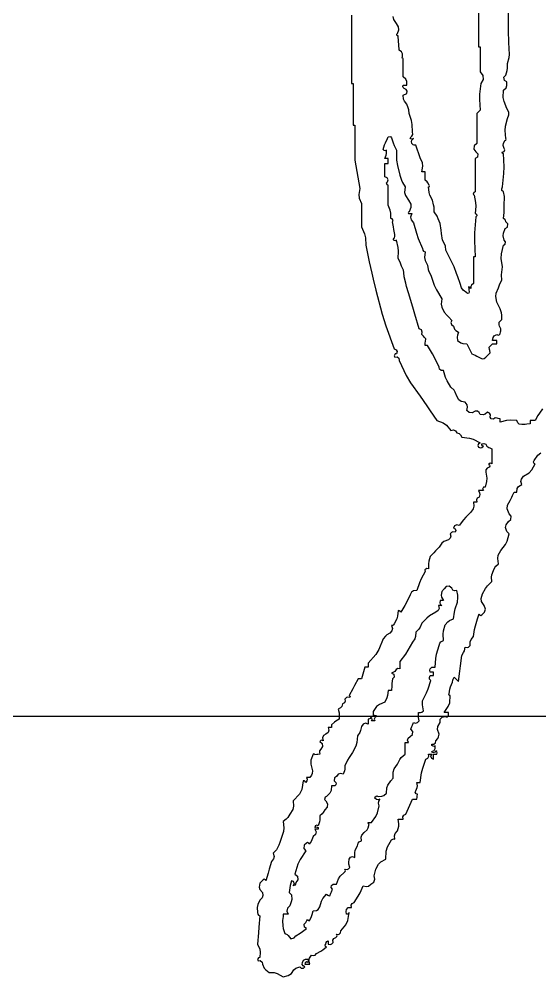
# Model space of a CAD drawing. Header units: millimetres. Extents: x 2359 to 61759, y 2141 to 44141.
# Drawn here: x 58696 to 59021, y 15846 to 16444 of the extents above; entities that cross this region are included whole.
import ezdxf

# ---------------------------------------------------------------- set-up
doc = ezdxf.new("R2010")
doc.units = ezdxf.units.MM
doc.header["$LTSCALE"] = 800
doc.layers.add('SX-TK-HF-20190012-S001-QM$0$电子签明', color=7, linetype='Continuous')

# ---------------------------------------------------------------- blocks, each defined once
blk = doc.blocks.new('AX-TK-HF-20190012-S001-TQ2$0$BZTQ')
at = {"color": 4}
blk.add_line((-50, 128.6755), (0, 128.6755), dxfattribs=at)
blk = doc.blocks.new('AX-TK-HF-20190012-S001-TQ2')
blk.add_blockref('AX-TK-HF-20190012-S001-TQ2$0$BZTQ', (0, 0))
blk = doc.blocks.new('SX-TK-HF-20190012-S001-QM$0$马传喜', base_point=(11.4818, 19.8022))
at = {"layer": 'SX-TK-HF-20190012-S001-QM$0$电子签明'}
for points in [[(27.2829, 21.9631), (27.2562, 21.9253), (27.2436, 21.9058), (27.2204, 21.8658), (27.2037, 21.8658), (27.1954, 21.8658), (27.1787, 21.8658), (27.1787, 21.8547), (27.1787, 21.8491), (27.1787, 21.838), (27.1511, 21.8336), (27.1371, 21.8322), (27.1092, 21.8311), (27.0881, 21.8361), (27.0763, 21.846), (27.0676, 21.8658), (27.0117, 21.8669), (26.9831, 21.8641), (26.9286, 21.8519), (26.9286, 21.863), (26.9286, 21.8686), (26.9286, 21.8797), (26.9121, 21.8832), (26.9037, 21.8846), (26.887, 21.8867), (26.8732, 21.8769), (26.8552, 21.8799), (26.8453, 21.8936), (26.8485, 21.912), (26.8411, 21.9268), (26.8245, 21.9353), (26.8053, 21.9172), (26.7881, 21.9115), (26.7619, 21.9144), (26.7543, 21.933), (26.7403, 21.9423), (26.7203, 21.9422), (26.696, 21.9285), (26.6719, 21.9309), (26.6508, 21.9492), (26.6573, 21.9767), (26.6535, 21.9957), (26.6369, 22.0186), (26.6035, 22.0244), (26.5843, 22.0378), (26.5674, 22.0672), (26.5558, 22.1015), (26.545, 22.1186), (26.5188, 22.1437), (26.488, 22.1962), (26.4752, 22.2246), (26.4563, 22.2826), (26.4386, 22.2805), (26.4234, 22.2927), (26.4216, 22.3104), (26.385, 22.3838), (26.3655, 22.42), (26.3243, 22.491), (26.316, 22.491), (26.3118, 22.491), (26.3035, 22.491), (26.305, 22.5133), (26.3064, 22.5245), (26.3104, 22.5465), (26.2966, 22.5604), (26.2896, 22.5674), (26.2757, 22.5813), (26.2806, 22.6019), (26.2731, 22.6192), (26.2549, 22.6299), (26.2195, 22.7496), (26.2014, 22.8093), (26.1646, 22.9286), (26.1505, 22.9813), (26.1435, 23.0077), (26.1298, 23.0605), (26.1276, 23.0975), (26.1232, 23.1166), (26.109, 23.1508), (26.1006, 23.1769), (26.0949, 23.1896), (26.0812, 23.2133), (26.0831, 23.2747), (26.0802, 23.3061), (26.0673, 23.3662), (26.0567, 23.3618), (26.0468, 23.3643), (26.0396, 23.3731), (26.0496, 23.3875), (26.0529, 23.3972), (26.0534, 23.4148), (26.0451, 23.4565), (26.0409, 23.4773), (26.0326, 23.519), (26.038, 23.5302), (26.0309, 23.5444), (26.0187, 23.5468), (26.0185, 23.592), (26.014, 23.6157), (25.9979, 23.6579), (25.9979, 23.7246), (25.9979, 23.7579), (25.9979, 23.8246), (25.9871, 23.8286), (25.9833, 23.8438), (25.9909, 23.8524), (25.9962, 23.8702), (25.9876, 23.8876), (25.9701, 23.8941), (25.9701, 23.9385), (25.9701, 23.9607), (25.9701, 24.0052), (25.9812, 24.0052), (25.9868, 24.0052), (25.9979, 24.0052), (25.9979, 24.0219), (25.9979, 24.0302), (25.9979, 24.0469), (25.9868, 24.0469), (25.9812, 24.0469), (25.9701, 24.0469), (25.9789, 24.0738), (25.9817, 24.0881), (25.984, 24.1163), (25.9734, 24.112), (25.9635, 24.1144), (25.9562, 24.1233), (25.9668, 24.1605), (25.9739, 24.1788), (25.9909, 24.2136), (25.9964, 24.2266), (26.0156, 24.2305), (26.0257, 24.2205), (26.0378, 24.1773), (26.0463, 24.156), (26.0673, 24.1163), (26.0673, 24.0322), (26.073, 23.9891), (26.0951, 23.9079), (26.1088, 23.8679), (26.1172, 23.8482), (26.1368, 23.8107), (26.1335, 23.765), (26.1401, 23.7383), (26.1646, 23.6996), (26.1845, 23.666), (26.1865, 23.6383), (26.1715, 23.6023), (26.1661, 23.5993), (26.1637, 23.5946), (26.1646, 23.5884), (26.1757, 23.5884), (26.1812, 23.5884), (26.1924, 23.5884), (26.1839, 23.5585), (26.1878, 23.537), (26.2063, 23.512), (26.2318, 23.4243), (26.2471, 23.3809), (26.2827, 23.2967), (26.2852, 23.283), (26.2911, 23.2752), (26.3035, 23.2689), (26.2996, 23.2238), (26.3044, 23.1984), (26.3243, 23.1578), (26.3303, 23.1231), (26.3361, 23.1057), (26.3521, 23.0744), (26.38, 22.9933), (26.3985, 22.9536), (26.4424, 22.8799), (26.4391, 22.8348), (26.4439, 22.8097), (26.4633, 22.7688), (26.4882, 22.7409), (26.5007, 22.727), (26.5258, 22.6993), (26.5191, 22.6802), (26.5239, 22.6634), (26.5397, 22.6507), (26.5498, 22.6272), (26.5596, 22.6157), (26.5813, 22.6021), (26.5732, 22.5754), (26.5717, 22.5604), (26.5744, 22.5326), (26.6006, 22.5133), (26.6183, 22.5069), (26.6508, 22.5048), (26.6675, 22.4715), (26.6758, 22.4548), (26.6925, 22.4215), (26.7209, 22.4089), (26.7348, 22.4019), (26.7619, 22.3868), (26.7796, 22.3782), (26.796, 22.3805), (26.8106, 22.3937), (26.8245, 22.4076), (26.8314, 22.4146), (26.8453, 22.4284), (26.8426, 22.4479), (26.8412, 22.4576), (26.8383, 22.4771), (26.8495, 22.4882), (26.855, 22.4937), (26.8661, 22.5048), (26.88, 22.5048), (26.887, 22.5048), (26.9009, 22.5048), (26.9009, 22.516), (26.9009, 22.5215), (26.9009, 22.5326), (26.887, 22.5326), (26.88, 22.5326), (26.8661, 22.5326), (26.8699, 22.5562), (26.8798, 22.57), (26.9009, 22.5813), (26.9116, 22.5773), (26.921, 22.5797), (26.9286, 22.5882), (26.9322, 22.6047), (26.9336, 22.6131), (26.9356, 22.6299), (26.9243, 22.6498), (26.9211, 22.6625), (26.9217, 22.6854), (26.93, 22.6938), (26.9342, 22.6979), (26.9425, 22.7063), (26.9435, 22.7428), (26.9405, 22.762), (26.9286, 22.7966), (26.9175, 22.8188), (26.912, 22.8299), (26.9009, 22.8521), (26.8919, 22.8988), (26.8952, 22.9269), (26.9147, 22.9702), (26.9232, 22.9963), (26.9289, 23.009), (26.9425, 23.0327), (26.9407, 23.0772), (26.9421, 23.1), (26.9495, 23.1439), (26.9381, 23.2153), (26.9396, 23.2542), (26.9564, 23.3245), (26.9713, 23.3325), (26.9749, 23.3538), (26.9634, 23.3662), (26.9557, 23.4044), (26.9573, 23.4266), (26.9703, 23.4634), (26.9897, 23.4746), (26.9933, 23.5034), (26.9773, 23.519), (26.9747, 23.5326), (26.9688, 23.5405), (26.9564, 23.5468), (26.9623, 23.5965), (26.9637, 23.6217), (26.9634, 23.6718), (26.9659, 23.7107), (26.9645, 23.7309), (26.9564, 23.769), (26.9445, 23.781), (26.9421, 23.7955), (26.9495, 23.8107), (26.9606, 23.9213), (26.962, 23.9775), (26.9564, 24.0885), (26.9503, 24.0892), (26.9463, 24.0971), (26.9495, 24.1024), (26.9616, 24.105), (26.9686, 24.119), (26.9634, 24.1302), (26.9542, 24.1566), (26.9561, 24.1756), (26.9703, 24.1997), (26.9765, 24.2004), (26.9804, 24.2082), (26.9773, 24.2136), (26.9718, 24.2803), (26.9748, 24.3154), (26.9912, 24.3803), (27.0025, 24.4117), (27.0007, 24.4345), (26.9842, 24.4636), (26.9615, 24.5215), (26.9555, 24.5543), (26.9564, 24.6164), (26.9783, 24.6369), (26.9859, 24.656), (26.9842, 24.6859), (26.9648, 24.6971), (26.9612, 24.7259), (26.9773, 24.7415), (26.9864, 24.7797), (26.9892, 24.7995), (26.9912, 24.8387), (27.0042, 24.8873), (27.0071, 24.9135), (27.005, 24.9637), (27.0028, 25.0138), (27.0014, 25.0388), (26.9981, 25.0888), (26.9981, 25.161), (26.9981, 25.1971), (26.9981, 25.2694)], [(26.748, 25.3249), (26.748, 25.186), (26.748, 25.1166), (26.748, 24.9776), (26.7536, 24.9776), (26.7564, 24.9776), (26.7619, 24.9776), (26.7619, 24.8943), (26.7619, 24.8526), (26.7619, 24.7693), (26.7861, 24.7386), (26.7884, 24.7058), (26.7689, 24.672), (26.758, 24.5837), (26.7566, 24.5385), (26.7619, 24.4497), (26.7508, 24.4386), (26.7453, 24.4331), (26.7342, 24.422), (26.7342, 24.3219), (26.7342, 24.2719), (26.7342, 24.1719), (26.7129, 24.1538), (26.7099, 24.1244), (26.7272, 24.1024), (26.7433, 24.0868), (26.7397, 24.058), (26.7203, 24.0469), (26.7203, 23.9357), (26.7203, 23.8802), (26.7203, 23.769), (26.7095, 23.7651), (26.7057, 23.7498), (26.7133, 23.7412), (26.7243, 23.6811), (26.7258, 23.6494), (26.7203, 23.5884), (26.731, 23.5845), (26.7348, 23.5692), (26.7272, 23.5606), (26.7163, 23.4277), (26.7149, 23.3605), (26.7203, 23.2272), (26.7147, 23.2272), (26.7119, 23.2272), (26.7064, 23.2272), (26.7064, 23.1383), (26.7064, 23.0939), (26.7064, 23.005), (26.6918, 22.9933), (26.6861, 22.9819), (26.6855, 22.9633), (26.6805, 22.9719), (26.6746, 22.9758), (26.6647, 22.9772), (26.6682, 22.9607), (26.6696, 22.9523), (26.6716, 22.9355), (26.6695, 22.927), (26.6576, 22.923), (26.6508, 22.9286), (26.6202, 22.9507), (26.6069, 22.969), (26.5952, 23.005), (26.576, 23.0606), (26.5663, 23.0884), (26.5466, 23.1439), (26.5188, 23.1995), (26.5049, 23.2272), (26.4771, 23.2828), (26.4728, 23.3177), (26.4668, 23.3356), (26.4494, 23.3662), (26.4416, 23.4218), (26.4374, 23.4496), (26.4285, 23.5051), (26.4139, 23.546), (26.4039, 23.566), (26.3799, 23.6023), (26.3784, 23.6416), (26.3755, 23.6614), (26.366, 23.6996), (26.3449, 23.7411), (26.3376, 23.7646), (26.3313, 23.8107), (26.3375, 23.8114), (26.3414, 23.8192), (26.3382, 23.8246), (26.3281, 23.8438), (26.3205, 23.8528), (26.3035, 23.8663), (26.3035, 23.8941), (26.3035, 23.9079), (26.3035, 23.9357), (26.2924, 23.9357), (26.2868, 23.9357), (26.2757, 23.9357), (26.2845, 23.9825), (26.2812, 24.0104), (26.2618, 24.0538), (26.2479, 24.0955), (26.241, 24.1163), (26.2271, 24.158), (26.2122, 24.159), (26.2038, 24.1623), (26.1924, 24.1719), (26.1904, 24.1894), (26.1942, 24.2008), (26.2063, 24.2136), (26.1957, 24.2092), (26.1858, 24.2117), (26.1785, 24.2205), (26.1947, 24.234), (26.2007, 24.248), (26.1993, 24.2691), (26.1956, 24.3312), (26.1899, 24.3626), (26.1715, 24.422), (26.1688, 24.4535), (26.1644, 24.4698), (26.1507, 24.4984), (26.1314, 24.5245), (26.1249, 24.5423), (26.1229, 24.5748), (26.134, 24.5803), (26.1396, 24.5831), (26.1507, 24.5887), (26.1539, 24.607), (26.1465, 24.6219), (26.1298, 24.6303), (26.121, 24.6376), (26.1185, 24.6475), (26.1229, 24.6581), (26.134, 24.6581), (26.1396, 24.6581), (26.1507, 24.6581), (26.1524, 24.688), (26.1447, 24.7071), (26.1229, 24.7276), (26.1229, 24.7887), (26.1229, 24.8193), (26.1229, 24.8804), (26.1167, 24.8811), (26.1128, 24.8889), (26.116, 24.8943), (26.1163, 24.9191), (26.1082, 24.9352), (26.0882, 24.9498), (26.0853, 24.9971), (26.0839, 25.0207), (26.0812, 25.0679), (26.0727, 25.0701), (26.0688, 25.0819), (26.0743, 25.0888), (26.0857, 25.1202), (26.0838, 25.143), (26.0673, 25.1721), (26.0448, 25.2057), (26.0381, 25.2289)], [(25.6922, 25.2416), (25.6922, 25.0138), (25.6922, 24.8998), (25.6922, 24.672), (25.6978, 24.672), (25.7006, 24.672), (25.7061, 24.672), (25.7061, 24.5331), (25.7061, 24.4636), (25.7061, 24.3247), (25.7117, 24.3247), (25.7145, 24.3247), (25.72, 24.3247), (25.72, 24.208), (25.72, 24.1497), (25.72, 24.033), (25.7364, 23.9385), (25.7447, 23.8912), (25.7617, 23.7968), (25.7518, 23.7475), (25.7551, 23.7177), (25.7756, 23.6718), (25.7756, 23.594), (25.7756, 23.5551), (25.7756, 23.4773), (25.8009, 23.42), (25.8084, 23.3871), (25.8103, 23.3245), (25.8214, 23.2689), (25.827, 23.2411), (25.8381, 23.1856), (25.8596, 23.0909), (25.8708, 23.0437), (25.8937, 22.9494), (25.9456, 22.7522), (25.9763, 22.6546), (26.0465, 22.4632), (26.0631, 22.4547), (26.0705, 22.4399), (26.0673, 22.4215), (26.055, 22.4202), (26.0471, 22.4044), (26.0534, 22.3937), (26.0711, 22.3958), (26.0863, 22.3836), (26.0882, 22.3659), (26.1468, 22.2408), (26.1821, 22.1801), (26.2618, 22.0672), (26.3181, 21.9872), (26.3459, 21.9469), (26.4007, 21.8658), (26.4548, 21.8454), (26.4814, 21.8266), (26.5188, 21.7825), (26.5394, 21.7873), (26.5567, 21.7799), (26.5674, 21.7616), (26.5885, 21.7565), (26.6003, 21.7467), (26.6091, 21.7269), (26.6728, 21.7195), (26.7057, 21.7091), (26.7619, 21.6783), (26.7484, 21.6719), (26.7426, 21.6575), (26.748, 21.6435), (26.7642, 21.6386), (26.776, 21.6406), (26.7897, 21.6505), (26.7811, 21.6555), (26.7772, 21.6614), (26.7758, 21.6713), (26.7942, 21.6745), (26.809, 21.6671), (26.8175, 21.6505), (26.8337, 21.6412), (26.842, 21.637), (26.8592, 21.6296), (26.8592, 21.5796), (26.8592, 21.5546), (26.8592, 21.5046), (26.8486, 21.509), (26.8387, 21.5065), (26.8314, 21.4977), (26.8399, 21.4955), (26.8439, 21.4837), (26.8383, 21.4768), (26.8198, 21.4692), (26.8105, 21.4552), (26.8106, 21.4352), (26.8176, 21.3856), (26.8161, 21.3586), (26.8036, 21.3101), (26.7913, 21.3088), (26.7834, 21.293), (26.7897, 21.2823), (26.7731, 21.2823), (26.7647, 21.2823), (26.748, 21.2823), (26.7577, 21.2622), (26.7594, 21.2487), (26.755, 21.2268), (26.7384, 21.2183), (26.731, 21.2035), (26.7342, 21.1851), (26.723, 21.1851), (26.7175, 21.1851), (26.7064, 21.1851), (26.7092, 21.1509), (26.7041, 21.1307), (26.6855, 21.1018), (26.6441, 21.0596), (26.6246, 21.0372), (26.5883, 20.9906), (26.5677, 20.9955), (26.5504, 20.988), (26.5397, 20.9698), (26.5532, 20.9635), (26.559, 20.949), (26.5536, 20.935), (26.5361, 20.937), (26.5247, 20.9332), (26.5119, 20.9212), (26.5186, 20.9021), (26.5138, 20.8852), (26.498, 20.8725), (26.4612, 20.8581), (26.443, 20.8432), (26.4216, 20.81), (26.391, 20.7795), (26.3757, 20.7642), (26.3452, 20.7336), (26.3341, 20.693), (26.3312, 20.6715), (26.3313, 20.6294), (26.3181, 20.6337), (26.303, 20.6225), (26.3035, 20.6086), (26.2718, 20.5465), (26.2578, 20.5143), (26.234, 20.4488), (26.2079, 20.4465), (26.192, 20.4365), (26.1785, 20.4141), (26.1515, 20.354), (26.1361, 20.3246), (26.1021, 20.2682), (26.097, 20.2769), (26.0912, 20.2808), (26.0812, 20.2821), (26.0749, 20.236), (26.0676, 20.2125), (26.0465, 20.171), (26.0414, 20.1623), (26.0356, 20.1584), (26.0257, 20.1571), (26.0319, 20.1322), (26.0279, 20.1144), (26.0118, 20.0946), (25.9856, 20.081), (25.9732, 20.0701), (25.9562, 20.046), (25.919, 19.9587), (25.8928, 19.9166), (25.8312, 19.8445), (25.8312, 19.8306), (25.8312, 19.8237), (25.8312, 19.8098), (25.8201, 19.8098), (25.8145, 19.8098), (25.8034, 19.8098), (25.7923, 19.7709), (25.7867, 19.7514), (25.7756, 19.7125), (25.7645, 19.7125), (25.7589, 19.7125), (25.7478, 19.7125), (25.7169, 19.6572), (25.7016, 19.6294), (25.6714, 19.5736), (25.6768, 19.5706), (25.6792, 19.5659), (25.6784, 19.5597), (25.6609, 19.5617), (25.6495, 19.5579), (25.6367, 19.5458), (25.6399, 19.5275), (25.6324, 19.5126), (25.6158, 19.5042), (25.6107, 19.4831), (25.6009, 19.4713), (25.5811, 19.4625), (25.5874, 19.4296), (25.5888, 19.4126), (25.5881, 19.3791), (25.5614, 19.3621), (25.5487, 19.3522), (25.5255, 19.3305), (25.5255, 19.3222), (25.5255, 19.318), (25.5255, 19.3097), (25.5144, 19.3097), (25.5089, 19.3097), (25.4978, 19.3097), (25.5036, 19.2867), (25.4964, 19.2676), (25.4769, 19.2541), (25.4574, 19.2406), (25.4503, 19.2216), (25.4561, 19.1985), (25.4455, 19.2029), (25.4356, 19.2004), (25.4283, 19.1916), (25.4477, 19.1756), (25.4507, 19.149), (25.4352, 19.1291), (25.4253, 19.1154), (25.4234, 19.1036), (25.4283, 19.0874), (25.4118, 19.0839), (25.4034, 19.0825), (25.3866, 19.0805), (25.3836, 19.0859), (25.3789, 19.0882), (25.3727, 19.0874), (25.3534, 19.0352), (25.3518, 19.0023), (25.3658, 18.9485), (25.3644, 18.9248), (25.3595, 18.9117), (25.3449, 18.8929), (25.3338, 18.8929), (25.3283, 18.8929), (25.3172, 18.8929), (25.3221, 18.8768), (25.3201, 18.8649), (25.3102, 18.8512), (25.3052, 18.8599), (25.2993, 18.8638), (25.2894, 18.8651), (25.2775, 18.7915), (25.2578, 18.7521), (25.206, 18.6984), (25.2094, 18.6527), (25.2027, 18.626), (25.1782, 18.5873), (25.16, 18.5593), (25.1484, 18.5462), (25.1227, 18.5248), (25.1267, 18.4718), (25.1237, 18.4437), (25.1088, 18.3928), (25.0947, 18.3502), (25.0863, 18.3292), (25.0671, 18.2886), (25.056, 18.2775), (25.0504, 18.2719), (25.0393, 18.2608), (25.0469, 18.2335), (25.0429, 18.2137), (25.0254, 18.1914), (25.0056, 18.1276), (24.9959, 18.0956), (24.9768, 18.0316), (24.9746, 18.0401), (24.9628, 18.0441), (24.956, 18.0386), (24.9449, 18.0274), (24.9393, 18.0219), (24.9282, 18.0108), (24.923, 17.9795), (24.9287, 17.9587), (24.949, 17.9344), (24.952, 17.9082), (24.9463, 17.891), (24.9282, 17.8718), (24.9107, 17.8331), (24.9061, 17.8101), (24.9073, 17.7677), (24.9099, 17.754), (24.9158, 17.7461), (24.9282, 17.7399), (24.9196, 17.6454), (24.9154, 17.5982), (24.9073, 17.5037), (24.9273, 17.4631), (24.932, 17.4376), (24.9282, 17.3926), (24.9158, 17.3912), (24.9079, 17.3755), (24.9143, 17.3648), (24.932, 17.3669), (24.9472, 17.3547), (24.949, 17.337), (24.9646, 17.305), (24.9768, 17.2897), (25.0046, 17.2675), (25.0477, 17.2668), (25.071, 17.2606), (25.123, 17.2319), (25.1632, 17.242), (25.1921, 17.2606), (25.2118, 17.2902), (25.2284, 17.3035), (25.2616, 17.3162), (25.2733, 17.3043), (25.2915, 17.3043), (25.3033, 17.3162), (25.2883, 17.3224), (25.2809, 17.3348), (25.2824, 17.3509), (25.2925, 17.3709), (25.3087, 17.3801), (25.3311, 17.3787), (25.3311, 17.3676), (25.3311, 17.362), (25.3311, 17.3509), (25.3204, 17.3572), (25.3046, 17.3494), (25.3033, 17.337), (25.3199, 17.337), (25.3283, 17.337), (25.3449, 17.337), (25.3365, 17.3669), (25.3404, 17.3884), (25.3588, 17.4134), (25.3757, 17.4086), (25.3899, 17.4133), (25.4005, 17.4273), (25.4366, 17.4448), (25.4539, 17.4563), (25.4839, 17.4829), (25.4754, 17.485), (25.4714, 17.4969), (25.4769, 17.5037), (25.4795, 17.5174), (25.4854, 17.5252), (25.4978, 17.5315), (25.4978, 17.5204), (25.4978, 17.5148), (25.4978, 17.5037), (25.5152, 17.5017), (25.5267, 17.5055), (25.5394, 17.5176), (25.5362, 17.536), (25.5437, 17.5508), (25.5603, 17.5593), (25.5691, 17.5666), (25.5716, 17.5765), (25.5672, 17.5871), (25.5849, 17.585), (25.6001, 17.5972), (25.602, 17.6148), (25.6449, 17.6664), (25.6608, 17.7014), (25.6714, 17.7677), (25.6664, 17.759), (25.6605, 17.7551), (25.6506, 17.7538), (25.6462, 17.7762), (25.65, 17.7916), (25.6645, 17.8093), (25.6756, 17.8093), (25.6811, 17.8093), (25.6922, 17.8093), (25.6891, 17.8277), (25.6965, 17.8425), (25.7131, 17.851), (25.7469, 17.9047), (25.7623, 17.9326), (25.7895, 17.9899), (25.8143, 17.9837), (25.8321, 17.9876), (25.852, 18.0038), (25.8769, 18.0204), (25.8864, 18.0441), (25.8798, 18.0733), (25.8853, 18.0955), (25.8881, 18.1066), (25.8937, 18.1289), (25.9156, 18.1706), (25.9353, 18.1903), (25.977, 18.2122), (25.9799, 18.2789), (25.9908, 18.315), (26.0257, 18.372), (26.0343, 18.3795), (26.0423, 18.3815), (26.0534, 18.3789), (26.0495, 18.4076), (26.0552, 18.4266), (26.0743, 18.4484), (26.0851, 18.4858), (26.0867, 18.507), (26.0812, 18.5456), (26.0979, 18.5456), (26.1062, 18.5456), (26.1229, 18.5456), (26.1197, 18.564), (26.1271, 18.5788), (26.1437, 18.5873), (26.1659, 18.6373), (26.177, 18.6623), (26.1993, 18.7123), (26.2132, 18.7123), (26.2201, 18.7123), (26.234, 18.7123), (26.2376, 18.7288), (26.239, 18.7372), (26.241, 18.754), (26.2288, 18.7565), (26.2218, 18.7705), (26.2271, 18.7818), (26.2379, 18.8075), (26.2396, 18.8239), (26.234, 18.8512), (26.2452, 18.8512), (26.2507, 18.8512), (26.2618, 18.8512), (26.2755, 18.9303), (26.2853, 18.9696), (26.3104, 19.0457), (26.327, 19.0542), (26.3345, 19.069), (26.3313, 19.0874), (26.3424, 19.0874), (26.348, 19.0874), (26.3591, 19.0874), (26.3495, 19.0727), (26.3564, 19.0517), (26.373, 19.0457), (26.373, 19.0624), (26.373, 19.0707), (26.373, 19.0874), (26.3841, 19.0874), (26.3896, 19.0874), (26.4007, 19.0874), (26.4051, 19.098), (26.4026, 19.1079), (26.3938, 19.1152), (26.3885, 19.1021), (26.369, 19.0982), (26.3591, 19.1082), (26.3791, 19.1183), (26.3883, 19.1345), (26.3869, 19.1569), (26.3762, 19.1505), (26.3604, 19.1584), (26.3591, 19.1708), (26.3767, 19.1687), (26.392, 19.1808), (26.3938, 19.1985), (26.4101, 19.2173), (26.4164, 19.2298), (26.4216, 19.2541), (26.4077, 19.2906), (26.4097, 19.3172), (26.4285, 19.3514), (26.431, 19.3769), (26.4454, 19.3937), (26.4702, 19.4), (26.481, 19.396), (26.4903, 19.3984), (26.498, 19.4069), (26.498, 19.418), (26.498, 19.4236), (26.498, 19.4347), (26.4841, 19.4347), (26.4771, 19.4347), (26.4633, 19.4347), (26.4975, 19.4826), (26.5088, 19.5148), (26.5119, 19.5736), (26.5057, 19.5743), (26.5018, 19.5822), (26.5049, 19.5875), (26.5094, 19.6277), (26.5153, 19.6482), (26.5327, 19.6848), (26.5357, 19.7021), (26.5386, 19.7108), (26.5466, 19.7264), (26.5605, 19.7125), (26.5674, 19.7056), (26.5813, 19.6917), (26.5921, 19.7779), (26.5977, 19.821), (26.6091, 19.907), (26.6251, 19.9323), (26.631, 19.9472), (26.6369, 19.9765), (26.6544, 19.9745), (26.6658, 19.9783), (26.6786, 19.9904), (26.6806, 20.0228), (26.6871, 20.0406), (26.7064, 20.0668), (26.7168, 20.1259), (26.7238, 20.1552), (26.7411, 20.2127), (26.7467, 20.2293), (26.7494, 20.2377), (26.755, 20.2543), (26.7572, 20.2458), (26.769, 20.2419), (26.7758, 20.2474), (26.7999, 20.268), (26.8069, 20.2938), (26.7967, 20.3238), (26.7751, 20.3566), (26.7713, 20.3835), (26.7828, 20.421), (26.8067, 20.4669), (26.8226, 20.4887), (26.8592, 20.5252), (26.8583, 20.5618), (26.8612, 20.581), (26.8731, 20.6155), (26.8848, 20.6407), (26.8938, 20.6528), (26.9147, 20.6711), (26.909, 20.716), (26.914, 20.7425), (26.9356, 20.7822), (26.9729, 20.8319), (26.9877, 20.8615), (27.005, 20.9212), (26.9967, 20.9295), (26.9925, 20.9337), (26.9842, 20.942), (26.9749, 20.9745), (26.9787, 20.9976), (26.9981, 21.0253), (27.0175, 21.0414), (27.0205, 21.068), (27.005, 21.0879), (26.9883, 21.1291), (26.9902, 21.1602), (27.012, 21.199), (27.0259, 21.2268), (27.0328, 21.2407), (27.0467, 21.2685), (27.0551, 21.2685), (27.0592, 21.2685), (27.0676, 21.2685), (27.0716, 21.2982), (27.0833, 21.3158), (27.1092, 21.331), (27.1021, 21.3584), (27.106, 21.3779), (27.1231, 21.4004), (27.1717, 21.4303), (27.1939, 21.4541), (27.2204, 21.5046), (27.2108, 21.5109), (27.2079, 21.5224), (27.2134, 21.5324), (27.2439, 21.5762), (27.2682, 21.5956)]]:
    blk.add_lwpolyline(points, dxfattribs=at)
blk.add_lwpolyline([(25.1861, 17.5494), (25.2142, 17.5574), (25.2269, 17.5732), (25.2641, 17.5965), (25.2822, 17.609), (25.3172, 17.6357), (25.2999, 17.6451), (25.2963, 17.6704), (25.3102, 17.6843), (25.3158, 17.6954), (25.3186, 17.701), (25.3241, 17.7121), (25.3263, 17.7036), (25.3381, 17.6996), (25.3449, 17.7051), (25.3587, 17.7346), (25.3644, 17.7501), (25.3727, 17.7816), (25.3988, 17.7839), (25.4147, 17.7938), (25.4283, 17.8163), (25.4407, 17.8619), (25.4529, 17.8848), (25.4839, 17.9205), (25.494, 17.9133), (25.4998, 17.9104), (25.5117, 17.9066), (25.52, 17.9288), (25.5242, 17.9399), (25.5325, 17.9621), (25.5227, 17.976), (25.5257, 17.9939), (25.5394, 18.0038), (25.5505, 18.0038), (25.5561, 18.0038), (25.5672, 18.0038), (25.5822, 18.0476), (25.5962, 18.0693), (25.6297, 18.1011), (25.6386, 18.1084), (25.641, 18.1183), (25.6367, 18.1289), (25.6541, 18.1269), (25.6656, 18.1307), (25.6784, 18.1427), (25.6702, 18.1695), (25.6687, 18.1844), (25.6714, 18.2122), (25.6841, 18.228), (25.7009, 18.2328), (25.72, 18.2261), (25.7182, 18.2658), (25.7229, 18.2879), (25.7409, 18.3233), (25.746, 18.3444), (25.7558, 18.3562), (25.7756, 18.365), (25.7716, 18.3938), (25.7773, 18.4127), (25.7964, 18.4345), (25.8209, 18.4558), (25.8308, 18.4724), (25.8381, 18.5039), (25.8327, 18.507), (25.8303, 18.5117), (25.8312, 18.5178), (25.8423, 18.5178), (25.8478, 18.5178), (25.859, 18.5178), (25.8943, 18.5675), (25.9078, 18.5974), (25.9215, 18.6567), (25.917, 18.6787), (25.9187, 18.6921), (25.9284, 18.7123), (25.913, 18.7054), (25.8991, 18.7077), (25.8867, 18.7193), (25.8893, 18.7314), (25.9033, 18.7384), (25.9145, 18.7332), (25.9443, 18.7365), (25.9602, 18.7428), (25.984, 18.7609), (25.9848, 18.8049), (25.993, 18.8295), (26.0187, 18.8651), (26.027, 18.8735), (26.0312, 18.8776), (26.0396, 18.886), (26.0383, 18.9352), (26.0466, 18.9633), (26.0743, 19.0041), (26.0929, 19.0414), (26.1062, 19.0591), (26.1368, 19.0874), (26.1368, 19.1263), (26.1368, 19.1458), (26.1368, 19.1846), (26.1479, 19.1846), (26.1535, 19.1846), (26.1646, 19.1846), (26.1579, 19.2037), (26.1627, 19.2206), (26.1785, 19.2333), (26.1979, 19.2493), (26.2008, 19.2759), (26.1854, 19.2958), (26.1938, 19.318), (26.1979, 19.3291), (26.2063, 19.3514), (26.2253, 19.3447), (26.2422, 19.3495), (26.2549, 19.3652), (26.2496, 19.3927), (26.2482, 19.4068), (26.2479, 19.4347), (26.2654, 19.4327), (26.2768, 19.4365), (26.2896, 19.4486), (26.2853, 19.4818), (26.2839, 19.4985), (26.2827, 19.5319), (26.3163, 19.5959), (26.3304, 19.6298), (26.3521, 19.6987), (26.3422, 19.7123), (26.3402, 19.7242), (26.3452, 19.7403), (26.3563, 19.7403), (26.3618, 19.7403), (26.373, 19.7403), (26.373, 19.7514), (26.373, 19.757), (26.373, 19.7681), (26.3618, 19.7681), (26.3563, 19.7681), (26.3452, 19.7681), (26.3432, 19.7856), (26.347, 19.797), (26.3591, 19.8098), (26.3702, 19.8098), (26.3757, 19.8098), (26.3869, 19.8098), (26.3929, 19.8831), (26.4, 19.92), (26.4216, 19.9904), (26.4267, 20.0115), (26.4365, 20.0232), (26.4563, 20.0321), (26.454, 20.0851), (26.4569, 20.1127), (26.4702, 20.164), (26.4929, 20.1892), (26.5082, 20.1999), (26.5397, 20.2127), (26.5486, 20.2692), (26.5557, 20.2975), (26.5744, 20.3516), (26.5769, 20.3905), (26.5754, 20.4107), (26.5674, 20.4488), (26.5491, 20.4456), (26.5342, 20.4531), (26.5258, 20.4697), (26.5057, 20.4848), (26.4795, 20.4819), (26.4633, 20.4627), (26.4549, 20.4544), (26.4508, 20.4502), (26.4424, 20.4419), (26.438, 20.4111), (26.4413, 20.3927), (26.4563, 20.3655), (26.4452, 20.3655), (26.4396, 20.3655), (26.4285, 20.3655), (26.4265, 20.348), (26.4304, 20.3366), (26.4424, 20.3238), (26.4313, 20.3238), (26.4257, 20.3238), (26.4146, 20.3238), (26.4204, 20.3008), (26.4133, 20.2818), (26.3938, 20.2682), (26.3422, 20.2387), (26.3177, 20.22), (26.2757, 20.1779), (26.2641, 20.1436), (26.2532, 20.1266), (26.2271, 20.1015), (26.2248, 20.0665), (26.2185, 20.0476), (26.1993, 20.0182), (26.1614, 19.9519), (26.1405, 19.9198), (26.0951, 19.8584), (26.0951, 19.8334), (26.0951, 19.8209), (26.0951, 19.7959), (26.0768, 19.7991), (26.0619, 19.7917), (26.0534, 19.7751), (26.0423, 19.7695), (26.0368, 19.7667), (26.0257, 19.7612), (26.0429, 19.7517), (26.0465, 19.7264), (26.0326, 19.7125), (26.0275, 19.6739), (26.0261, 19.6543), (26.0257, 19.6153), (26.0145, 19.6153), (26.009, 19.6153), (25.9979, 19.6153), (25.992, 19.5753), (25.9863, 19.5551), (25.9701, 19.5181), (25.9238, 19.5005), (25.9008, 19.4825), (25.8728, 19.4417), (25.8728, 19.4278), (25.8728, 19.4208), (25.8728, 19.4069), (25.8834, 19.4113), (25.8933, 19.4088), (25.9006, 19.4), (25.8871, 19.3937), (25.8813, 19.3792), (25.8867, 19.3652), (25.8756, 19.3652), (25.8701, 19.3652), (25.859, 19.3652), (25.8633, 19.3758), (25.8608, 19.3857), (25.852, 19.393), (25.847, 19.3844), (25.8411, 19.3805), (25.8312, 19.3791), (25.8312, 19.3625), (25.8312, 19.3541), (25.8312, 19.3375), (25.8081, 19.3433), (25.7891, 19.3361), (25.7756, 19.3166), (25.767, 19.2842), (25.7596, 19.2681), (25.7409, 19.2402), (25.7353, 19.1825), (25.7263, 19.1526), (25.6992, 19.1013), (25.6717, 19.0584), (25.6591, 19.036), (25.6367, 18.9902), (25.6344, 18.9619), (25.6316, 18.9476), (25.6228, 18.9207), (25.5998, 18.9265), (25.5808, 18.9194), (25.5672, 18.8999), (25.5502, 18.8901), (25.5467, 18.8654), (25.5603, 18.8512), (25.5642, 18.8405), (25.5619, 18.8311), (25.5533, 18.8235), (25.5422, 18.8235), (25.5367, 18.8235), (25.5255, 18.8235), (25.5213, 18.7839), (25.5112, 18.762), (25.4839, 18.7332), (25.4708, 18.7277), (25.467, 18.7085), (25.4769, 18.6984), (25.4925, 18.672), (25.49, 18.6453), (25.47, 18.622), (25.4557, 18.6007), (25.4472, 18.5907), (25.4283, 18.5734), (25.4283, 18.5396), (25.4253, 18.522), (25.4144, 18.49), (25.4037, 18.4964), (25.388, 18.4885), (25.3866, 18.4762), (25.3973, 18.4825), (25.4131, 18.4746), (25.4144, 18.4623), (25.4033, 18.4623), (25.3977, 18.4623), (25.3866, 18.4623), (25.3957, 18.4383), (25.3911, 18.4176), (25.3727, 18.3997), (25.3619, 18.3733), (25.3547, 18.3604), (25.338, 18.3372), (25.3358, 18.3457), (25.324, 18.3497), (25.3172, 18.3442), (25.2978, 18.3282), (25.2948, 18.3015), (25.3102, 18.2817), (25.263, 18.2101), (25.2441, 18.1695), (25.2199, 18.0872), (25.2412, 18.0691), (25.2441, 18.0397), (25.2269, 18.0177), (25.2243, 18.0041), (25.2184, 17.9962), (25.206, 17.9899), (25.2156, 18.0046), (25.2086, 18.0256), (25.1921, 18.0316), (25.1814, 17.9933), (25.1772, 17.9737), (25.1713, 17.9344), (25.1796, 17.926), (25.1838, 17.9219), (25.1921, 17.9135), (25.1931, 17.877), (25.1901, 17.8578), (25.1782, 17.8232), (25.1581, 17.8033), (25.1534, 17.7799), (25.1644, 17.7538), (25.1477, 17.7538), (25.1393, 17.7538), (25.1227, 17.7538), (25.1212, 17.7314), (25.1198, 17.7202), (25.1157, 17.6982), (25.1185, 17.6558), (25.1228, 17.6342), (25.1366, 17.594), (25.1557, 17.5839), (25.1648, 17.5763)], close=True, dxfattribs=at)
blk = doc.blocks.new('SX-TK-HF-20190012-S001-QM')
at = {"xscale": 0.75, "yscale": 0.75, "zscale": 0.75}
blk.add_blockref('SX-TK-HF-20190012-S001-QM$0$马传喜', (-29.2107, 128.9757), dxfattribs=at)
blk = doc.blocks.new('SX-TK-HF-20190012-S001')
for name in ['AX-TK-HF-20190012-S001-TQ2', 'SX-TK-HF-20190012-S001-QM']:
    blk.add_blockref(name, (0, 0))

msp = doc.modelspace()

# ---------------------------------------------------------------- block references
at = {"xscale": 99.99999995327077, "yscale": 99.99999995327077, "zscale": 99.99999995327077}
msp.add_blockref('SX-TK-HF-20190012-S001', (60758.9, 3141.28), dxfattribs=at)

doc.saveas('drawing.dxf')
